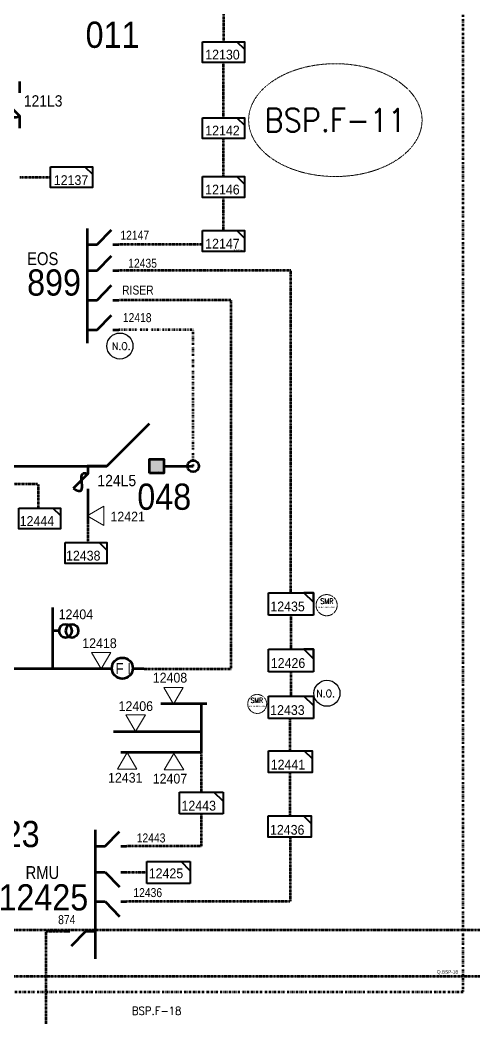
# Model space of a CAD drawing. Header units: metres. Extents: x 65984 to 144644, y -19036 to 23726.
# Drawn here: x 116806.1 to 116979, y 20291.7 to 20672.1 of the extents above; entities that cross this region are included whole.
import ezdxf
from ezdxf.enums import TextEntityAlignment as Align

# ---------------------------------------------------------------- set-up
doc = ezdxf.new("R2010")
doc.units = ezdxf.units.M
doc.header["$MEASUREMENT"] = 0
for name, pattern in [('DGN Style 3', [0.013877, 0, -0.013877]), ('DGN Style 4', [1.6, 0.8, -0.4, 0, -0.4]), ('DGN Style 6', [1.9, 0.7, -0.4, 0, -0.4, 0, -0.4])]:
    doc.linetypes.add(name, pattern=pattern)
doc.layers.get('0').update_dxf_attribs({"color": 95, "lineweight": 40})
for name, color, linetype, lineweight in [('ABS', 7, 'Continuous', 40), ('ABS NUMBER', 112, 'Continuous', 30), ('d_eos', 111, 'Continuous', 40), ('d_eos no', 121, 'Continuous', 40), ('d_fco', 5, 'Continuous', 40), ('d_fco text', 95, 'Continuous', 40), ('d_oh branch', 94, 'Continuous', 40), ('d_switch', 95, 'Continuous', 40), ('d_tf', 1, 'Continuous', 40), ('d_tf no', 6, 'Continuous', 40), ('d_tf_200', 1, 'Continuous', 40), ('d_ug cable', 95, 'Continuous', 40), ('d_ug tf', 1, 'Continuous', 40), ('d_unit sub', 7, 'Continuous', 40), ('EARTH FAULT INDICATOR', 95, 'Continuous', 40), ('fedr no', 95, 'Continuous', 40), ('Level 37', 7, 'Continuous', 0), ('O H MAIN FEEDER', 4, 'Continuous', 100), ('SW N O', 114, 'Continuous', 30)]:
    doc.layers.add(name, color=color, linetype=linetype, lineweight=lineweight)
doc.styles.add('Style-Andalus', font='andlso.ttf')
doc.styles.add('Style-Arial', font='arial.ttf')
doc.styles.add('Style-ENGINEERING', font='ENGINEERING.shx')
doc.styles.add('Style-msdefault', font='msdefault.shx')
doc.styles.add('Style-simplex', font='simplex.shx')
doc.styles.add('Style-STANDARD', font='STANDARD.shx')

# ---------------------------------------------------------------- blocks, each defined once
blk = doc.blocks.new('TF_8')
at = {"color": 0, "linetype": 'ByBlock', "lineweight": -2}
blk.add_line((6.3, 4.95), (9.9, 1.35), dxfattribs=at)
blk.add_3dface([(-10.1, 4.95), (9.9, 4.95), (9.9, -5.05), (-10.1, -5.05)], dxfattribs=at)
blk = doc.blocks.new('TFU_6')
at = {"layer": 'd_tf_200', "color": 11, "linetype": 'Continuous', "lineweight": 53}
blk.add_line((0, 10), (0, 0), dxfattribs=at)
at = {"layer": 'd_tf_200', "color": 11, "linetype": 'Continuous', "lineweight": 53, "extrusion": (0, 0, -1)}
for centre in [(0, 30), (0, 20)]:
    blk.add_circle(centre, 10, dxfattribs=at)
blk = doc.blocks.new('ABS2_1_1')
at = {"color": 0, "linetype": 'ByBlock', "lineweight": -2, "ltscale": 500}
for q in [(-29900, 43500), (0, 0)]:
    blk.add_line((0, 13600), q, dxfattribs=at)
at = {"color": 0, "linetype": 'ByBlock', "lineweight": -2, "ltscale": 500, "flags": 128}
for points in [[(5000, 43600), (-5000, 43600), (-5000, 53600), (5000, 53600)], [(3791, 49653), (3791, 49653), (3791, 49653)]]:
    blk.add_lwpolyline(points, close=True, dxfattribs=at)
at = {"color": 0, "linetype": 'ByBlock', "lineweight": -2, "ltscale": 500}
for points in [[(5000, 43600), (-5000, 43600), (5000, 53600), (-5000, 53600)], [(3791, 49653), (3791, 49653), (3791, 49653)]]:
    blk.add_solid(points, dxfattribs=at)
blk = doc.blocks.new('*U681')
at = {"layer": 'd_fco', "color": 251, "linetype": 'Continuous', "lineweight": 100}
blk.add_line((-4.6, 4.21), (-10.13, 4.21), dxfattribs=at)
at = {"layer": 'd_fco', "color": 251, "linetype": 'Continuous', "lineweight": 100, "flags": 128}
blk.add_lwpolyline([(13.02, 4.21), (7.07, 4.21), (-4.4, -7.26)], dxfattribs=at)
at = {"layer": 'd_fco', "color": 251, "linetype": 'Continuous', "lineweight": 100}
blk.add_open_spline([(-4.4, -7.26), (-13, 7.69), (11.58, -7.67), (7.07, 4.21)], degree=3, dxfattribs=at)
blk = doc.blocks.new('*U684')
at = {"layer": 'd_unit sub', "color": 1, "linetype": 'Continuous', "lineweight": 40}
for p, q in [((-9.2, 4.61), (9.19, 4.61)), ((-9.2, -4.58), (-9.2, 4.61)), ((9.19, 0.73), (5.31, 4.61)), ((5.97, 4.61), (9.19, 4.61)), ((9.19, 4.61), (9.19, 1.4)), ((9.19, 4.61), (9.19, -4.58)), ((9.19, -4.58), (-9.2, -4.58))]:
    blk.add_line(p, q, dxfattribs=at)
blk = doc.blocks.new('*U701')
at = {"layer": 'd_unit sub', "color": 2, "linetype": 'Continuous', "lineweight": 40}
for p, q in [((-9.2, 4.61), (9.19, 4.61)), ((-9.2, -4.58), (-9.2, 4.61)), ((9.19, 0.73), (5.31, 4.61)), ((5.97, 4.61), (9.19, 4.61)), ((9.19, 4.61), (9.19, 1.4)), ((9.19, 4.61), (9.19, -4.58)), ((9.19, -4.58), (-9.2, -4.58))]:
    blk.add_line(p, q, dxfattribs=at)
blk = doc.blocks.new('*U906')
at = {"layer": 'EARTH FAULT INDICATOR', "color": 2, "linetype": 'Continuous', "lineweight": 100}
blk.add_circle((0.02, 0.13), 4, dxfattribs=at)
at = {"layer": 'EARTH FAULT INDICATOR', "color": 2, "lineweight": 140, "style": 'Style-Andalus', "width": 0.9}
blk.add_text('F I', height=4.234, dxfattribs=at).set_placement((-2.61, 2.11), align=Align.TOP_LEFT)
blk = doc.blocks.new('*U892')
at = {"layer": 'SW N O', "color": 3}
blk.add_circle((0, 0), 16.8, dxfattribs=at)
at = {"layer": 'SW N O', "color": 3, "style": 'Style-STANDARD'}
blk.add_text('N.O.', height=9.6, dxfattribs=at).set_placement((1.7, -0.2), align=Align.MIDDLE_CENTER)
blk = doc.blocks.new('FUSE01')
at = {"color": 0, "linetype": 'ByBlock', "lineweight": -2}
blk.add_line((0, -17.15), (0, -22.55), dxfattribs=at)
at = {"color": 0, "linetype": 'ByBlock', "lineweight": -2, "flags": 128}
blk.add_lwpolyline([(0, 0.05), (0, -5.75), (-11.2, -16.95)], dxfattribs=at)
at = {"color": 0, "linetype": 'ByBlock', "lineweight": -2}
blk.add_open_spline([(-11.2, -16.95), (3.4, -25.35), (-11.6, -1.35), (0, -5.75)], degree=3, dxfattribs=at)
blk = doc.blocks.new('*U964')
at = {"layer": 'SW N O', "color": 3, "extrusion": (0, 0, -1)}
blk.add_circle((0, 0), 16.8, dxfattribs=at)
at = {"layer": 'SW N O', "color": 3, "extrusion": (0, 0, -1), "style": 'Style-STANDARD'}
blk.add_text('N.O.', height=9.6, dxfattribs=at).set_placement((-1.7, -0.2), align=Align.MIDDLE_CENTER)
blk = doc.blocks.new('TRA1_52')
at = {"layer": 'd_tf', "color": 194, "linetype": 'Continuous', "lineweight": 0, "ltscale": 0.000371982, "extrusion": (0, 0, -1), "flags": 128}
blk.add_lwpolyline([(-10, -17), (0, 0), (10, -17)], close=True, dxfattribs=at)
blk = doc.blocks.new('TRA1_51')
at = {"layer": 'd_tf', "color": 194, "linetype": 'Continuous', "lineweight": 0, "ltscale": 0.000371982, "xscale": 1.000046566207834, "yscale": 1.000046566207834, "zscale": 1.000046566207834, "rotation": 180}
blk.add_blockref('TRA1_52', (0, 0), dxfattribs=at)
blk = doc.blocks.new('TRA1_54')
at = {"layer": 'd_tf', "color": 11, "linetype": 'Continuous', "lineweight": 0, "ltscale": 0.000372147, "flags": 128}
blk.add_lwpolyline([(10.1, -17), (0.1, 0), (-9.9, -17)], close=True, dxfattribs=at)
blk = doc.blocks.new('TRA1_53')
at = {"layer": 'd_tf', "color": 11, "linetype": 'Continuous', "lineweight": 0, "ltscale": 0.000372147, "xscale": 1.000046566207833, "yscale": 1.000046566207833, "zscale": 1.000046566207833, "rotation": 180}
blk.add_blockref('TRA1_54', (0, 0), dxfattribs=at)
blk = doc.blocks.new('TRA1_17')
at = {"layer": 'd_tf', "color": 1, "linetype": 'Continuous', "lineweight": 0, "ltscale": 0.000372147, "flags": 128}
blk.add_lwpolyline([(10.1, -17), (0.1, 0), (-9.9, -17)], close=True, dxfattribs=at)
blk = doc.blocks.new('TRA1_16')
at = {"layer": 'd_tf', "color": 1, "linetype": 'Continuous', "lineweight": 0, "ltscale": 0.000372147, "xscale": 1.000046566207833, "yscale": 1.000046566207833, "zscale": 1.000046566207833, "rotation": 180}
blk.add_blockref('TRA1_17', (0, 0), dxfattribs=at)
blk = doc.blocks.new('TRA1_56')
at = {"layer": 'd_tf', "color": 1, "linetype": 'Continuous', "lineweight": 0, "ltscale": 0.000372147, "flags": 128}
blk.add_lwpolyline([(10, -17), (0, 0), (-10, -17)], close=True, dxfattribs=at)
blk = doc.blocks.new('TRA1_55')
at = {"layer": 'd_tf', "color": 1, "linetype": 'Continuous', "lineweight": 0, "ltscale": 0.000372147, "xscale": 1.000046566207833, "yscale": 1.000046566207833, "zscale": 1.000046566207833, "rotation": 180}
blk.add_blockref('TRA1_56', (0, 0), dxfattribs=at)
blk = doc.blocks.new('*U2213')
at = {"layer": 'd_unit sub', "color": 1, "linetype": 'Continuous', "lineweight": 40, "flags": 128}
blk.add_lwpolyline([(5.07, 3.99), (7.93, 3.99), (7.93, 1.13)], close=True, dxfattribs=at)
at = {"layer": 'd_unit sub', "color": 1, "linetype": 'Continuous', "lineweight": 40, "xscale": 0.7946313405145355, "yscale": 0.7946313405145355, "zscale": 0.3856876009812423, "rotation": 359.9999999999999}
blk.add_blockref('TF_8', (0.07, 0.05), dxfattribs=at)
blk = doc.blocks.new('*U1560')
at = {"layer": 'd_unit sub', "color": 194, "linetype": 'Continuous', "lineweight": 40, "flags": 128}
blk.add_lwpolyline([(5.07, 3.99), (7.93, 3.99), (7.93, 1.13)], close=True, dxfattribs=at)
at = {"layer": 'd_unit sub', "color": 194, "linetype": 'Continuous', "lineweight": 40, "xscale": 0.7946313405145355, "yscale": 0.7946313405145355, "zscale": 0.3973156702572678, "rotation": 359.9999999999999}
blk.add_blockref('TF_8', (0.07, 0.05), dxfattribs=at)
blk = doc.blocks.new('*U2264')
at = {"layer": 'd_unit sub', "color": 11, "linetype": 'Continuous', "lineweight": 40, "flags": 128}
blk.add_lwpolyline([(5.07, 3.99), (7.93, 3.99), (7.93, 1.13)], close=True, dxfattribs=at)
at = {"layer": 'd_unit sub', "color": 11, "linetype": 'Continuous', "lineweight": 40, "xscale": 0.7946313405145355, "yscale": 0.7946313405145355, "zscale": 0.3973156702572678, "rotation": 359.9999999999999}
blk.add_blockref('TF_8', (0.07, 0.05), dxfattribs=at)
blk = doc.blocks.new('*U2339')
at = {"layer": 'd_unit sub', "color": 2, "linetype": 'Continuous', "lineweight": 40}
for p, q in [((-9.2, 4.59), (9.19, 4.59)), ((-9.2, -4.6), (-9.2, 4.59)), ((9.19, 0.71), (5.31, 4.59)), ((5.97, 4.59), (9.19, 4.59)), ((9.19, 4.59), (9.19, 1.38)), ((9.19, 4.59), (9.19, -4.6)), ((9.19, -4.6), (-9.2, -4.6))]:
    blk.add_line(p, q, dxfattribs=at)
at = {"layer": 'd_unit sub', "color": 2, "linetype": 'Continuous', "lineweight": 40, "flags": 128}
blk.add_lwpolyline([(9.19, 0.71), (9.19, 4.59), (5.31, 4.59)], close=True, dxfattribs=at)
blk = doc.blocks.new('*U2356')
at = {"layer": 'd_unit sub', "color": 1, "linetype": 'Continuous', "lineweight": 40, "flags": 128}
blk.add_lwpolyline([(5.07, 3.99), (7.93, 3.99), (7.93, 1.13)], close=True, dxfattribs=at)
at = {"layer": 'd_unit sub', "color": 1, "linetype": 'Continuous', "lineweight": 40, "xscale": 0.7946313405145357, "yscale": 0.7946313405145357, "zscale": 0.3800732298707372, "rotation": 359.9999999999999}
blk.add_blockref('TF_8', (0.07, 0.05), dxfattribs=at)
blk = doc.blocks.new('*U1912')
at = {"layer": 'd_unit sub', "color": 1, "linetype": 'Continuous', "lineweight": 40}
for p, q in [((-9.2, 4.59), (9.19, 4.59)), ((-9.2, -4.6), (-9.2, 4.59)), ((9.19, 0.71), (5.31, 4.59)), ((5.97, 4.59), (9.19, 4.59)), ((9.19, 4.59), (9.19, 1.38)), ((9.19, 4.59), (9.19, -4.6)), ((9.19, -4.6), (-9.2, -4.6))]:
    blk.add_line(p, q, dxfattribs=at)
at = {"layer": 'd_unit sub', "color": 1, "linetype": 'Continuous', "lineweight": 40, "flags": 128}
blk.add_lwpolyline([(9.19, 0.71), (9.19, 4.59), (5.31, 4.59)], close=True, dxfattribs=at)

msp = doc.modelspace()

# ---------------------------------------------------------------- linework, layer by layer
at = {"color": 7, "linetype": 'DGN Style 3', "lineweight": 140}
msp.add_line((116846.71, 20347.23), (116854.46, 20347.23), dxfattribs=at)
at = {"layer": 'd_eos', "color": 7, "linetype": 'Continuous', "lineweight": 211, "ltscale": 0.54966}
for p, q in [((116831.73, 20592.64), (116831.73, 20548.9)), ((116835.46, 20586.43), (116840.91, 20592.04)), ((116831.73, 20586.43), (116835.46, 20586.43)), ((116841.42, 20586.43), (116843.69, 20586.43)), ((116835.47, 20576.52), (116840.92, 20582.13)), ((116831.74, 20576.52), (116835.47, 20576.52)), ((116841.44, 20576.52), (116843.7, 20576.52)), ((116835.46, 20565.32), (116840.91, 20570.93)), ((116831.73, 20565.32), (116835.46, 20565.32)), ((116841.43, 20565.32), (116843.69, 20565.32)), ((116835.46, 20553.97), (116840.91, 20559.58)), ((116831.74, 20553.97), (116835.46, 20553.97)), ((116841.43, 20553.97), (116843.7, 20553.97)), ((116834.74, 20363.35), (116834.75, 20314.28)), ((116838.47, 20357.14), (116843.92, 20362.75)), ((116834.74, 20357.14), (116838.47, 20357.14)), ((116844.44, 20357.14), (116846.7, 20357.14)), ((116834.75, 20347.23), (116838.48, 20347.23)), ((116838.48, 20347.23), (116843.92, 20341.62)), ((116844.44, 20347.23), (116846.71, 20347.23)), ((116834.75, 20336.02), (116838.47, 20336.03)), ((116838.47, 20336.03), (116843.92, 20330.41)), ((116844.44, 20336.03), (116846.71, 20336.03)), ((116825.05, 20324.68), (116822.79, 20324.68)), ((116831.02, 20324.68), (116825.57, 20319.06)), ((116834.75, 20324.68), (116831.02, 20324.68))]:
    msp.add_line(p, q, dxfattribs=at)
at = {"layer": 'd_oh branch', "color": 194, "linetype": 'Continuous', "lineweight": 100}
msp.add_line((116831.93, 20491.04), (116831.93, 20480.08), dxfattribs=at)
at = {"layer": 'd_oh branch', "color": 11, "linetype": 'Continuous', "lineweight": 100}
for p, q in [((116818.43, 20448.13), (116818.43, 20424.71)), ((116841.07, 20424.71), (116626.35, 20424.71)), ((116853.2, 20424.71), (116849.05, 20424.71))]:
    msp.add_line(p, q, dxfattribs=at)
at = {"layer": 'd_oh branch', "color": 1, "linetype": 'Continuous', "lineweight": 100}
for p, q in [((116877.28, 20411.46), (116859.71, 20411.46)), ((116875.09, 20411.46), (116875.09, 20393.27)), ((116875.09, 20400.77), (116841.71, 20400.77)), ((116875.09, 20392.85), (116844.44, 20392.85))]:
    msp.add_line(p, q, dxfattribs=at)
at = {"layer": 'd_ug cable', "color": 11, "linetype": 'DGN Style 3', "lineweight": 100}
msp.add_line((116883.58, 20682.63), (116883.58, 20663.79), dxfattribs=at)
at = {"layer": 'd_ug cable', "color": 251, "linetype": 'DGN Style 3', "lineweight": 100}
msp.add_line((116806.09, 20612.14), (116817.76, 20612.14), dxfattribs=at)
at = {"layer": 'd_ug cable', "color": 1, "linetype": 'DGN Style 3', "lineweight": 100}
for p, q in [((116909.25, 20445.16), (116909.25, 20432.66)), ((116909.25, 20423.64), (116909.25, 20414.37))]:
    msp.add_line(p, q, dxfattribs=at)
at = {"layer": 'd_ug cable', "color": 11, "linetype": 'DGN Style 3', "lineweight": 100, "flags": 128}
for points in [[(116883.58, 20634.83), (116883.58, 20655.84)], [(116883.58, 20612.4), (116883.58, 20626.89)], [(116883.58, 20591.78), (116883.58, 20604.84)], [(116875.63, 20586.43), (116843.69, 20586.43)], [(116853.2, 20424.71), (116886.47, 20424.71), (116886.47, 20565.32), (116843.69, 20565.32)]]:
    msp.add_lwpolyline(points, dxfattribs=at)
at = {"layer": 'd_ug cable', "color": 1, "linetype": 'DGN Style 3', "lineweight": 100, "flags": 128}
for points in [[(116909.25, 20453.73), (116909.25, 20576.52), (116843.7, 20576.52)], [(116909.01, 20393.53), (116909.01, 20405.81)], [(116909.01, 20368.64), (116909.01, 20385.23)]]:
    msp.add_lwpolyline(points, dxfattribs=at)
at = {"layer": 'd_ug cable', "color": 11, "linetype": 'DGN Style 6', "lineweight": 100, "flags": 128}
msp.add_lwpolyline([(116872.04, 20502), (116872.04, 20553.97), (116843.7, 20553.97)], dxfattribs=at)
at = {"layer": 'd_ug cable', "color": 194, "linetype": 'DGN Style 3', "lineweight": 100, "flags": 128}
for points in [[(116803.82, 20495.21), (116812.99, 20495.21), (116812.99, 20486.05)], [(116831.93, 20480.08), (116831.93, 20472.87)], [(116689.89, 20356.51), (116730.84, 20356.51), (116730.84, 20307.68), (117007.79, 20307.68), (117007.79, 20320.06), (117288.88, 20320.06), (117288.88, 20305.5)]]:
    msp.add_lwpolyline(points, dxfattribs=at)
at = {"layer": 'd_ug cable', "color": 7, "linetype": 'DGN Style 3', "lineweight": 100, "flags": 128}
msp.add_lwpolyline([(114510.55, 20244.15), (115302.41, 20244.15), (115302.41, 20325.3), (117309, 20325.3), (117309, 20421.26)], dxfattribs=at)
at = {"layer": 'd_ug cable', "color": 1, "linetype": 'DGN Style 3', "lineweight": 140, "flags": 128}
for points in [[(116875.11, 20393.27), (116875.11, 20377.78)], [(116875.11, 20369.51), (116875.11, 20357.14), (116846.7, 20357.14)], [(116909.01, 20360.69), (116909.01, 20336.03), (116846.71, 20336.03)], [(116822.79, 20324.68), (116815.9, 20324.68), (116815.9, 20247.01), (116837.01, 20247.01)]]:
    msp.add_lwpolyline(points, dxfattribs=at)
at = {"layer": 'd_ug cable', "color": 1, "linetype": 'DGN Style 3', "lineweight": 13}
for centre, radius in [((116922.86, 20449.02), 4.03), ((116896.42, 20411.38), 3.62)]:
    msp.add_circle(centre, radius, dxfattribs=at)
at = {"layer": 'd_ug tf', "color": 134, "linetype": 'DGN Style 4', "lineweight": 140, "flags": 128}
msp.add_lwpolyline([(116559.62, 20376.8), (116559.62, 20301.65), (116974.8, 20301.65), (116974.8, 22355.48), (125242.66, 22355.48), (125242.66, 22015.01), (125262.38, 22015.01)], dxfattribs=at)
at = {"layer": 'fedr no', "color": 82, "linetype": 'DGN Style 3', "lineweight": 13, "true_color": 0x1dc70e}
msp.add_ellipse((116926.18, 20633.9), major_axis=(33.02, 0), ratio=0.651175, dxfattribs=at)
at = {"layer": 'O H MAIN FEEDER', "color": 194, "lineweight": 211, "ltscale": 0.488306}
msp.add_line((116694.42, 20502), (116839.13, 20502), dxfattribs=at)
at = {"layer": 'O H MAIN FEEDER', "color": 11, "lineweight": 211, "ltscale": 0.488306}
msp.add_line((116860.88, 20502), (116872.04, 20502), dxfattribs=at)
msp.add_circle((116872.04, 20502), 2.21, dxfattribs=at)

# ---------------------------------------------------------------- block references
at = {"layer": 'ABS', "color": 7, "linetype": 'Continuous', "lineweight": 211, "ltscale": 0.812883, "xscale": 0.0005446322480400587, "yscale": 0.0005446322480400587, "zscale": 0.000360672857092237, "rotation": 269.9999999999997}
msp.add_blockref('ABS2_1_1', (116831.69, 20502), dxfattribs=at)
at = {"layer": 'd_fco', "color": 251, "linetype": 'Continuous', "lineweight": 100, "xscale": 0.7639097078873723, "yscale": 0.7639097078873723, "zscale": 0.7639097078873723, "rotation": 270.0000000006001}
msp.add_blockref('*U681', (116802.85, 20640.82), dxfattribs=at)
at = {"layer": 'd_fco', "color": 194, "linetype": 'Continuous', "lineweight": 100, "xscale": 0.5018724255887487, "yscale": 0.5018724255887487, "zscale": 0.4182270213234398}
msp.add_blockref('FUSE01', (116831.93, 20501.98), dxfattribs=at)
at = {"layer": 'd_tf', "color": 194, "linetype": 'Continuous', "lineweight": 0, "ltscale": 0.000371982, "extrusion": (0, 0, -1), "xscale": 0.3699999999999999, "yscale": 0.3699999999999999, "zscale": 0.3699999999999999, "rotation": 89.99999999999997}
msp.add_blockref('TRA1_51', (-116831.69, 20483.1), dxfattribs=at)
at = {"layer": 'd_tf', "color": 11, "linetype": 'Continuous', "lineweight": 0, "ltscale": 0.000372147, "xscale": 0.37, "yscale": 0.37, "zscale": 0.37, "rotation": 359.9999999999999}
msp.add_blockref('TRA1_53', (116837.06, 20424.72), dxfattribs=at)
at = {"layer": 'd_tf', "color": 1, "linetype": 'Continuous', "lineweight": 0, "ltscale": 0.000372147, "xscale": 0.37, "yscale": 0.37, "zscale": 0.37}
for name, p, rotation in [('TRA1_16', (116864.6, 20411.33), 359.9999999999999), ('TRA1_55', (116850.12, 20400.89), 359.9999999999999), ('TRA1_55', (116846.93, 20392.85), 180), ('TRA1_55', (116864.72, 20392.5), 180)]:
    msp.add_blockref(name, p, dxfattribs=dict(at, rotation=rotation))
at = {"layer": 'd_tf_200', "color": 11, "linetype": 'Continuous', "lineweight": 53, "xscale": 0.25, "yscale": 0.25, "zscale": 0.25, "rotation": 269.9999999999999}
msp.add_blockref('TFU_6', (116818.43, 20439.2), dxfattribs=at)
at = {"layer": 'd_unit sub', "color": 11, "linetype": 'Continuous', "lineweight": 40}
for p in [(116883.6, 20659.8), (116883.6, 20608.41), (116883.6, 20587.79)]:
    msp.add_blockref('*U2264', p, dxfattribs=at)
at = {"layer": 'd_unit sub', "color": 11, "linetype": 'Continuous', "lineweight": 40, "xscale": 0.7946313405145355, "yscale": 0.7946313405145355, "zscale": 0.3973156702572678, "rotation": 359.9999999999999}
msp.add_blockref('TF_8', (116883.66, 20630.9), dxfattribs=at)
at = {"layer": 'd_unit sub', "color": 251, "linetype": 'Continuous', "lineweight": 40, "xscale": 0.7946313405145355, "yscale": 0.7946313405145355, "zscale": 0.3973156702572678, "rotation": 359.9999999999999}
msp.add_blockref('TF_8', (116825.78, 20612.18), dxfattribs=at)
at = {"layer": 'd_unit sub', "color": 194, "linetype": 'Continuous', "lineweight": 40}
for p in [(116813.56, 20482.06), (116831.2, 20468.88)]:
    msp.add_blockref('*U1560', p, dxfattribs=at)
at = {"layer": 'd_unit sub', "color": 2, "linetype": 'Continuous', "lineweight": 40, "xscale": 0.9309999999999999, "yscale": 0.9309999999999999, "zscale": 0.9309999999999999}
for name, p in [('*U2339', (116909.26, 20449.45)), ('*U701', (116909.26, 20410.08))]:
    msp.add_blockref(name, p, dxfattribs=at)
at = {"layer": 'd_unit sub', "color": 1, "linetype": 'Continuous', "lineweight": 40}
for name, p, xscale, yscale, zscale in [('*U1912', (116909.26, 20427.93), 0.9309999999999999, 0.9309999999999999, 0.9309999999999999), ('*U2356', (116909.02, 20389.36), 1.045366100612755, 1.045366100612755, 1.045366100612755), ('*U684', (116875.11, 20373.64), 0.9030455974303409, 0.9030455974303409, 0.9030455974303409), ('*U2213', (116908.78, 20364.65), 1.030148932053927, 1.030148932053927, 1.030148932053927), ('*U684', (116862.64, 20347.1), 0.9030455974303409, 0.9030455974303409, 0.9030455974303409)]:
    msp.add_blockref(name, p, dxfattribs=dict(at, xscale=xscale, yscale=yscale, zscale=zscale))
at = {"layer": 'EARTH FAULT INDICATOR', "color": 2, "linetype": 'Continuous', "lineweight": 100}
msp.add_blockref('*U906', (116845.04, 20424.87), dxfattribs=at)
at = {"layer": 'SW N O', "color": 3, "xscale": 0.2950694635422144, "yscale": 0.2950694635422144, "zscale": 0.2950694635422144}
msp.add_blockref('*U892', (116844.15, 20547.8), dxfattribs=at)
at = {"layer": 'SW N O', "color": 3, "extrusion": (0, 0, -1), "xscale": 0.2950694635422144, "yscale": 0.2950694635422144, "zscale": 0.2950694635422144, "rotation": 3.039328098129991e-11}
msp.add_blockref('*U964', (-116922.98, 20415.44), dxfattribs=at)

# ---------------------------------------------------------------- texts
at = {"layer": 'ABS NUMBER', "color": 7, "lineweight": 140, "style": 'Style-Arial', "width": 0.88}
for s, p in [('011', (116831.07, 20671.44)), ('048', (116850.76, 20495.37))]:
    msp.add_text(s, height=10, dxfattribs=at).set_placement(p, align=Align.TOP_LEFT)
at = {"layer": 'd_eos no', "color": 7, "linetype": 'Continuous', "lineweight": 140, "style": 'Style-Arial', "width": 0.88}
msp.add_text('899', height=10, dxfattribs=at).set_placement((116829.31, 20577.01), align=Align.TOP_RIGHT)
for s, p in [('12423', (116779.38, 20366.8)), ('12425', (116797.89, 20342.66))]:
    msp.add_text(s, height=10, dxfattribs=at).set_placement(p, align=Align.TOP_LEFT)
at = {"layer": 'd_fco text', "color": 251, "linetype": 'Continuous', "lineweight": 80, "style": 'Style-msdefault', "width": 0.916667}
msp.add_text('121L3', height=4.32, dxfattribs=at).set_placement((116807.54, 20643.38), align=Align.TOP_LEFT)
at = {"layer": 'd_fco text', "color": 194, "linetype": 'Continuous', "lineweight": 80, "style": 'Style-msdefault', "width": 0.916667}
msp.add_text('124L5', height=4.325, rotation=0, dxfattribs=at).set_placement((116850.32, 20494.37), align=Align.RIGHT)
at = {"layer": 'd_switch', "color": 11, "linetype": 'Continuous', "lineweight": 30, "style": 'Style-ENGINEERING', "width": 0.857143}
msp.add_text('12147', height=3.43, dxfattribs=at).set_placement((116844.32, 20591.73), align=Align.TOP_LEFT)
for s, p in [('12435', (116858.24, 20581.07)), ('RISER', (116856.98, 20570.83)), ('12418', (116856.19, 20560.33))]:
    msp.add_text(s, height=3.43, rotation=0.0087, dxfattribs=at).set_placement(p, align=Align.TOP_RIGHT)
at = {"layer": 'd_switch', "color": 1, "linetype": 'Continuous', "lineweight": 30, "style": 'Style-ENGINEERING', "width": 0.857143}
msp.add_text('12443', height=3.43, rotation=0.0087, dxfattribs=at).set_placement((116861.47, 20362.02), align=Align.TOP_RIGHT)
at = {"layer": 'd_switch', "color": 194, "linetype": 'Continuous', "lineweight": 30, "style": 'Style-ENGINEERING', "width": 0.857143}
msp.add_text('12436', height=3.43, dxfattribs=at).set_placement((116860.2, 20341.19), align=Align.TOP_RIGHT)
msp.add_text('874', height=3.43, rotation=0.0087, dxfattribs=at).set_placement((116827.17, 20330.87), align=Align.TOP_RIGHT)
at = {"layer": 'd_switch', "color": 2, "linetype": 'Continuous', "lineweight": 30, "style": 'Style-msdefault', "width": 0.857143}
msp.add_text('Q.BSP-18', height=1.299, dxfattribs=at).set_placement((116964.87, 20309.9), align=Align.TOP_LEFT)
at = {"layer": 'd_tf no', "color": 11, "linetype": 'Continuous', "lineweight": 40, "style": 'Style-msdefault', "width": 0.947368}
for s, p in [('12130', (116876.64, 20660.73)), ('12142', (116876.64, 20631.78)), ('12146', (116876.62, 20609.29)), ('12147', (116876.62, 20588.67)), ('12404', (116820.81, 20447.39)), ('12418', (116829.81, 20436.39))]:
    msp.add_text(s, height=3.724, dxfattribs=at).set_placement(p, align=Align.TOP_LEFT)
at = {"layer": 'd_tf no', "color": 251, "linetype": 'Continuous', "lineweight": 40, "style": 'Style-msdefault', "width": 0.947368}
msp.add_text('12137', height=3.724, dxfattribs=at).set_placement((116818.97, 20612.89), align=Align.TOP_LEFT)
at = {"layer": 'd_tf no', "color": 7, "linetype": 'Continuous', "lineweight": 40, "style": 'Style-msdefault', "width": 0.947368}
msp.add_text('1000KVA', height=0.59, dxfattribs=at).set_placement((116887.39, 20584.7), align=Align.TOP_LEFT)
at = {"layer": 'd_tf no', "color": 194, "linetype": 'Continuous', "lineweight": 40, "style": 'Style-msdefault', "width": 0.947368}
for s, p in [('12444', (116805.97, 20482.95)), ('12438', (116823.62, 20469.76))]:
    msp.add_text(s, height=3.724, dxfattribs=at).set_placement(p, align=Align.TOP_LEFT)
msp.add_text('12421', height=3.724, dxfattribs=at).set_placement((116853.66, 20484.64), align=Align.TOP_RIGHT)
at = {"layer": 'd_tf no', "color": 2, "linetype": 'Continuous', "lineweight": 40, "style": 'Style-msdefault', "width": 0.947368}
for s, p in [('12435', (116901.43, 20450.4)), ('12433', (116901.37, 20410.9))]:
    msp.add_text(s, height=3.724, dxfattribs=at).set_placement(p, align=Align.TOP_LEFT)
at = {"layer": 'd_tf no', "color": 1, "linetype": 'Continuous', "lineweight": 40, "style": 'Style-msdefault', "width": 0.947368}
for s, p in [('12426', (116901.6, 20428.83)), ('12408', (116856.65, 20423.24)), ('12406', (116843.64, 20412.4)), ('12441', (116901.57, 20390.11)), ('12431', (116839.62, 20385.11)), ('12407', (116856.64, 20384.76)), ('12443', (116867.6, 20374.46)), ('12436', (116901.29, 20365.26)), ('12425', (116855.12, 20348.67))]:
    msp.add_text(s, height=3.724, dxfattribs=at).set_placement(p, align=Align.TOP_LEFT)
at = {"layer": 'fedr no', "color": 6, "linetype": 'Continuous', "lineweight": 40, "attachment_point": 5, "style": 'Style-STANDARD'}
for s, insert, char_height in [('BSP.F-11', (116926.18, 20633.9), 8.852), ('\\pt89.7616;BSP.F-18', (116858.13, 20294.43), 3.0952)]:
    msp.add_mtext(s, dxfattribs=dict(at, insert=insert, char_height=char_height))
at = {"layer": 'Level 37', "color": 7, "linetype": 'Continuous', "lineweight": 100, "style": 'Style-msdefault', "width": 0.86}
msp.add_text('EOS', height=4.9, dxfattribs=at).set_placement((116820.7, 20583.53), align=Align.TOP_RIGHT)
at = {"layer": 'Level 37', "color": 2, "linetype": 'Continuous', "lineweight": 13, "style": 'Style-simplex', "width": 0.854701}
for height, p in [(2.085, (116922.96, 20450.54)), (1.876, (116896.26, 20412.76))]:
    msp.add_text('SMR', height=height, dxfattribs=at).set_placement(p, align=Align.MIDDLE_CENTER)
at = {"layer": 'Level 37', "color": 7, "linetype": 'Continuous', "lineweight": 100, "style": 'Style-msdefault', "width": 0.86}
msp.add_text('RMU', height=4.9, dxfattribs=at).set_placement((116808.22, 20349.56), align=Align.TOP_LEFT)
at = {"layer": 'Level 37', "color": 7, "linetype": 'Continuous', "lineweight": 13, "true_color": 0xffffff, "attachment_point": 1, "line_spacing_factor": 1.2, "style": 'Style-STANDARD'}
for insert, char_height, width in [((116919.63, 20448.48), 0.5282, 29.3852), ((116893.27, 20410.77), 0.5385, 29.9618)]:
    msp.add_mtext('\\fCalibri|b0|i0|c178178|p39;ACTIVE 12.09.2023\\P', dxfattribs=dict(at, insert=insert, char_height=char_height, width=width))

doc.saveas('drawing.dxf')
